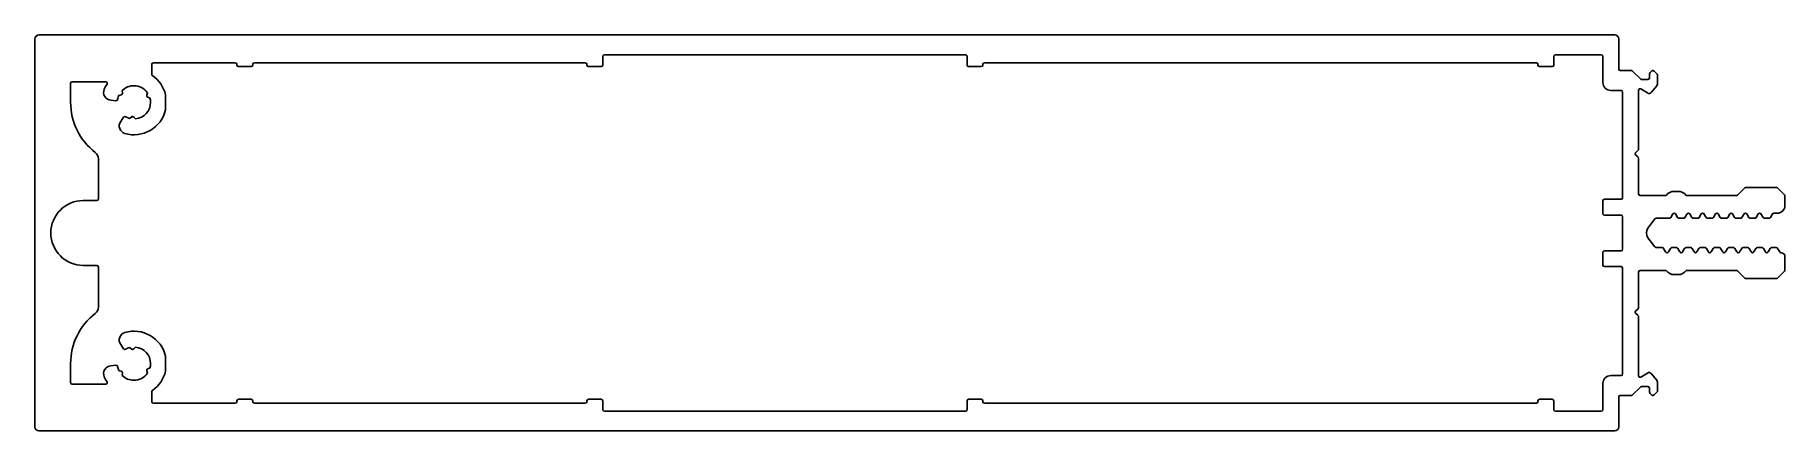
# Model space of a CAD drawing. Extents: x 2 to 223, y 2 to 52.
import ezdxf

# ---------------------------------------------------------------- set-up
doc = ezdxf.new("R2010")
doc.units = 0
doc.layers.get('0').update_dxf_attribs({"linetype": 'CONTINUOUS'})

msp = doc.modelspace()

# ---------------------------------------------------------------- linework, layer by layer
for p, q in [((1.52, 2.18), (1.52, 51.18)), ((2.02, 51.68), (201.02, 51.68)), ((201.52, 51.18), (201.52, 47.38)), ((73.22, 48.98), (73.22, 47.88)), ((119.02, 49.18), (73.42, 49.18)), ((119.22, 47.88), (119.22, 48.98)), ((193.32, 48.98), (193.32, 47.88)), ((199.32, 49.18), (193.52, 49.18)), ((199.52, 45.68), (199.52, 48.98)), ((16.27, 47.98), (16.27, 46.71)), ((26.82, 48.18), (16.47, 48.18)), ((27.02, 47.88), (27.02, 47.98)), ((28.82, 47.68), (27.22, 47.68)), ((29.02, 47.98), (29.02, 47.88)), ((71.02, 48.18), (29.22, 48.18)), ((71.22, 47.88), (71.22, 47.98)), ((73.02, 47.68), (71.42, 47.68)), ((121.02, 47.68), (119.42, 47.68)), ((121.22, 47.98), (121.22, 47.88)), ((191.12, 48.18), (121.42, 48.18)), ((191.32, 47.88), (191.32, 47.98)), ((193.12, 47.68), (191.52, 47.68)), ((201.72, 47.18), (203.14, 47.18)), ((203.28, 47.12), (204.26, 46.14)), ((205.42, 46.28), (205.42, 46.79)), ((205.48, 46.94), (205.66, 47.12)), ((205.8, 47.18), (205.84, 47.18)), ((205.98, 47.12), (206.36, 46.74)), ((206.42, 46.59), (206.42, 45.52)), ((6.02, 45.58), (6.02, 43.18)), ((10.45, 45.78), (6.22, 45.78)), ((12.54, 44.67), (12.58, 44.35)), ((15.64, 44.08), (15.74, 44.39)), ((201.82, 44.68), (200.52, 44.68)), ((202.02, 31.13), (202.02, 44.48)), ((204.02, 44.69), (204.02, 37.26)), ((205.14, 44.36), (204.33, 44.86)), ((204.4, 46.08), (205.22, 46.08)), ((206.33, 45.27), (205.66, 44.45)), ((11.74, 43.38), (11.1, 43.43)), ((12.43, 44.13), (12.12, 44.06)), ((16.05, 43.72), (15.76, 43.84)), ((18.02, 44.02), (18.02, 42.33)), ((12.34, 40.77), (12.71, 41.3)), ((13.47, 41.15), (13.73, 41.34)), ((13.99, 41.32), (14.21, 41.09)), ((9.52, 36.05), (9.52, 30.98)), ((203.96, 37.12), (203.66, 36.82)), ((203.66, 36.54), (203.96, 36.24)), ((204.02, 36.09), (204.02, 31.63)), ((204.22, 31.43), (207.52, 31.43)), ((208.52, 31.93), (209.02, 31.93)), ((210.02, 31.43), (216.44, 31.43)), ((216.58, 31.49), (217.46, 32.37)), ((217.6, 32.43), (221.44, 32.43)), ((221.58, 32.37), (222.46, 31.49)), ((222.52, 31.34), (222.52, 30.18)), ((9.32, 30.78), (7.62, 30.78)), ((199.52, 29.13), (199.52, 30.73)), ((199.72, 30.93), (201.82, 30.93)), ((201.82, 28.93), (199.72, 28.93)), ((208.35, 29.08), (208.09, 28.63)), ((208.95, 28.63), (208.69, 29.08)), ((210.15, 29.08), (209.89, 28.63)), ((210.75, 28.63), (210.49, 29.08)), ((211.95, 29.08), (211.69, 28.63)), ((212.55, 28.63), (212.29, 29.08)), ((213.75, 29.08), (213.49, 28.63)), ((214.35, 28.63), (214.09, 29.08)), ((215.55, 29.08), (215.29, 28.63)), ((216.15, 28.63), (215.89, 29.08)), ((217.35, 29.08), (217.09, 28.63)), ((217.95, 28.63), (217.69, 29.08)), ((219.15, 29.08), (218.89, 28.63)), ((219.75, 28.63), (219.49, 29.08)), ((220.95, 29.08), (220.69, 28.63)), ((221.52, 29.18), (221.12, 29.18)), ((202.02, 24.63), (202.02, 28.73)), ((206.08, 28.45), (205.22, 27.27)), ((207.92, 28.53), (206.24, 28.53)), ((209.72, 28.53), (209.13, 28.53)), ((211.52, 28.53), (210.93, 28.53)), ((213.32, 28.53), (212.73, 28.53)), ((215.12, 28.53), (214.53, 28.53)), ((216.92, 28.53), (216.33, 28.53)), ((218.72, 28.53), (218.13, 28.53)), ((220.52, 28.53), (219.93, 28.53)), ((199.72, 24.43), (201.82, 24.43)), ((205.22, 26.08), (206.08, 24.91)), ((206.24, 24.83), (207.02, 24.83)), ((207.19, 24.73), (207.45, 24.28)), ((207.79, 24.28), (208.05, 24.73)), ((208.23, 24.83), (208.82, 24.83)), ((208.99, 24.73), (209.25, 24.28)), ((209.59, 24.28), (209.85, 24.73)), ((210.03, 24.83), (210.62, 24.83)), ((210.79, 24.73), (211.05, 24.28)), ((211.39, 24.28), (211.65, 24.73)), ((211.83, 24.83), (212.42, 24.83)), ((212.59, 24.73), (212.85, 24.28)), ((213.19, 24.28), (213.45, 24.73)), ((213.63, 24.83), (214.22, 24.83)), ((214.39, 24.73), (214.65, 24.28)), ((214.99, 24.28), (215.25, 24.73)), ((215.43, 24.83), (216.02, 24.83)), ((216.19, 24.73), (216.45, 24.28)), ((216.79, 24.28), (217.05, 24.73)), ((217.23, 24.83), (217.82, 24.83)), ((217.99, 24.73), (218.25, 24.28)), ((218.59, 24.28), (218.85, 24.73)), ((219.03, 24.83), (219.62, 24.83)), ((219.79, 24.73), (220.05, 24.28)), ((220.39, 24.28), (220.65, 24.73)), ((220.83, 24.83), (221.42, 24.83)), ((221.59, 24.73), (221.85, 24.28)), ((7.62, 22.58), (9.32, 22.58)), ((9.52, 22.38), (9.52, 17.3)), ((199.52, 22.63), (199.52, 24.23)), ((201.82, 22.43), (199.72, 22.43)), ((202.02, 8.88), (202.02, 22.23)), ((222.52, 23.68), (222.52, 22.01)), ((204.02, 21.73), (204.02, 17.26)), ((207.52, 21.93), (204.22, 21.93)), ((209.02, 21.43), (208.52, 21.43)), ((216.44, 21.93), (210.02, 21.93)), ((217.46, 20.99), (216.58, 21.87)), ((221.44, 20.93), (217.6, 20.93)), ((222.46, 21.87), (221.58, 20.99)), ((203.96, 17.12), (203.66, 16.82)), ((203.66, 16.54), (203.96, 16.24)), ((204.02, 16.09), (204.02, 8.66)), ((12.71, 12.05), (12.34, 12.58)), ((13.73, 12.01), (13.47, 12.21)), ((14.21, 12.27), (13.99, 12.04)), ((6.02, 10.18), (6.02, 7.78)), ((11.1, 9.92), (11.74, 9.98)), ((12.12, 9.29), (12.43, 9.23)), ((12.58, 9), (12.54, 8.69)), ((15.74, 8.97), (15.64, 9.27)), ((15.76, 9.52), (16.05, 9.64)), ((18.02, 11.02), (18.02, 9.34)), ((204.33, 8.49), (205.14, 8.99)), ((205.66, 8.91), (206.33, 8.09)), ((6.22, 7.58), (10.45, 7.58)), ((16.27, 6.64), (16.27, 5.38)), ((199.52, 4.38), (199.52, 7.68)), ((200.52, 8.68), (201.82, 8.68)), ((204.26, 7.22), (203.28, 6.24)), ((205.22, 7.28), (204.4, 7.28)), ((205.42, 6.56), (205.42, 7.08)), ((206.42, 7.84), (206.42, 6.76)), ((16.47, 5.18), (26.82, 5.18)), ((27.02, 5.38), (27.02, 5.48)), ((27.22, 5.68), (28.82, 5.68)), ((29.02, 5.48), (29.02, 5.38)), ((29.22, 5.18), (71.02, 5.18)), ((71.22, 5.38), (71.22, 5.48)), ((71.42, 5.68), (73.02, 5.68)), ((73.22, 5.48), (73.22, 4.38)), ((119.22, 4.38), (119.22, 5.48)), ((119.42, 5.68), (121.02, 5.68)), ((121.22, 5.48), (121.22, 5.38)), ((121.42, 5.18), (191.12, 5.18)), ((191.32, 5.38), (191.32, 5.48)), ((191.52, 5.68), (193.12, 5.68)), ((193.32, 5.48), (193.32, 4.38)), ((201.52, 5.98), (201.52, 2.18)), ((203.14, 6.18), (201.72, 6.18)), ((205.66, 6.24), (205.48, 6.42)), ((205.84, 6.18), (205.8, 6.18)), ((206.36, 6.62), (205.98, 6.24)), ((73.42, 4.18), (119.02, 4.18)), ((193.52, 4.18), (199.32, 4.18)), ((201.02, 1.68), (2.02, 1.68))]:
    msp.add_line(p, q)
for centre, radius, start, end in [((2.02, 51.18), 0.5, 90, 180), ((201.02, 51.18), 0.5, 0, 90), ((73.42, 48.98), 0.2, 90, 180), ((119.02, 48.98), 0.2, 360, 90), ((193.52, 48.98), 0.2, 90, 180), ((199.32, 48.98), 0.2, 360, 90), ((16.47, 47.98), 0.2, 90, 180), ((16.47, 46.71), 0.2, 180, 235.266), ((14.02, 43.18), 4.1, 13.5362, 55.266), ((26.82, 47.98), 0.2, 360, 90), ((27.22, 47.88), 0.2, 180, 270), ((28.82, 47.88), 0.2, 270, 0), ((29.22, 47.98), 0.2, 90, 180), ((71.02, 47.98), 0.2, 0, 90), ((71.42, 47.88), 0.2, 180, 270), ((73.02, 47.88), 0.2, 270, 360), ((119.42, 47.88), 0.2, 180, 270), ((121.02, 47.88), 0.2, 270, 360), ((121.42, 47.98), 0.2, 90, 180), ((191.12, 47.98), 0.2, 0, 90), ((191.52, 47.88), 0.2, 180, 270), ((193.12, 47.88), 0.2, 270, 0), ((201.72, 47.38), 0.2, 180, 270), ((203.14, 46.98), 0.2, 45, 90), ((205.62, 46.79), 0.2, 135, 180), ((205.8, 46.98), 0.2, 90, 135), ((205.84, 46.98), 0.2, 45, 90), ((206.22, 46.59), 0.2, 360, 45), ((6.22, 45.58), 0.2, 90, 180), ((11.19, 44.43), 1, 156.1809, 265), ((14.02, 43.18), 4.1, 146.0675, 156.1809), ((10.45, 45.58), 0.2, 326.0675, 90), ((12.38, 44.32), 0.2, 282.5, 325), ((14.02, 43.18), 2.1, 90, 134.8679), ((12.38, 44.32), 0.2, 325, 7.5), ((14.02, 43.18), 2.1, 35.1321, 90), ((200.52, 45.68), 1, 180, 270), ((201.82, 44.48), 0.2, 360, 90), ((204.22, 44.69), 0.2, 58.5, 180), ((204.4, 46.28), 0.2, 225, 270), ((205.35, 44.7), 0.4, 238.5, 320.75), ((205.22, 46.28), 0.2, 270, 0), ((206.02, 45.52), 0.4, 320.75, 0), ((14.02, 43.18), 8, 180, 232.3301), ((11.76, 43.58), 0.2, 265, 350.0115), ((14.02, 43.18), 2.1, 155.1321, 170.0115), ((14.02, 43.18), 4.1, 253.8191, 346.4638), ((14.02, 43.18), 2.1, 275.1321, 360), ((15.83, 44.02), 0.2, 162.5, 205), ((15.83, 44.02), 0.2, 205, 247.5), ((14.02, 43.18), 2.1, 360, 14.8679), ((17.52, 44.02), 0.5, 0, 13.5362), ((17.52, 42.33), 0.5, 346.4638, 0), ((13.16, 40.2), 1, 145, 253.8191), ((12.87, 41.19), 0.2, 59.9885, 145), ((14.02, 43.18), 2.1, 239.9885, 254.8679), ((13.85, 41.18), 0.2, 85, 127.5), ((13.85, 41.18), 0.2, 42.5, 85), ((8.52, 36.05), 1, 360, 52.3301), ((203.8, 36.68), 0.2, 135, 225), ((203.82, 37.26), 0.2, 315, 0), ((203.82, 36.09), 0.2, 360, 45), ((9.32, 30.98), 0.2, 270, 0), ((201.82, 31.13), 0.2, 270, 0), ((204.22, 31.63), 0.2, 180, 270), ((208.48, 30.77), 1.16, 87.8108, 145.3193), ((209.07, 30.77), 1.16, 34.6807, 92.1892), ((216.44, 31.63), 0.2, 270, 315), ((217.6, 32.23), 0.2, 90, 135), ((221.44, 32.23), 0.2, 45, 90), ((222.32, 31.34), 0.2, 360, 45), ((7.62, 26.68), 4.1, 90, 270), ((199.72, 30.73), 0.2, 90, 180), ((199.72, 29.13), 0.2, 180, 270), ((201.82, 28.73), 0.2, 360, 90), ((208.52, 28.98), 0.2, 30, 150), ((210.32, 28.98), 0.2, 30, 150), ((212.12, 28.98), 0.2, 30, 150), ((213.92, 28.98), 0.2, 30, 150), ((215.72, 28.98), 0.2, 30, 150), ((217.52, 28.98), 0.2, 30, 150), ((219.32, 28.98), 0.2, 30, 150), ((221.12, 28.98), 0.2, 90, 150), ((221.52, 30.18), 1, 270, 0), ((206.02, 26.68), 1, 143.6363, 216.3637), ((206.24, 28.33), 0.2, 90, 143.6363), ((207.92, 28.73), 0.2, 270, 330), ((209.13, 28.73), 0.2, 210, 270), ((209.72, 28.73), 0.2, 270, 330), ((210.93, 28.73), 0.2, 210, 270), ((211.52, 28.73), 0.2, 270, 330), ((212.73, 28.73), 0.2, 210, 270), ((213.32, 28.73), 0.2, 270, 330), ((214.53, 28.73), 0.2, 210, 270), ((215.12, 28.73), 0.2, 270, 330), ((216.33, 28.73), 0.2, 210, 270), ((216.92, 28.73), 0.2, 270, 330), ((218.13, 28.73), 0.2, 210, 270), ((218.72, 28.73), 0.2, 270, 330), ((219.93, 28.73), 0.2, 210, 270), ((220.52, 28.73), 0.2, 270, 330), ((199.72, 24.23), 0.2, 90, 180), ((201.82, 24.63), 0.2, 270, 0), ((206.24, 25.03), 0.2, 216.3637, 270), ((207.02, 24.63), 0.2, 30, 89.9712), ((208.23, 24.63), 0.2, 90, 150), ((208.82, 24.63), 0.2, 30, 90), ((210.03, 24.63), 0.2, 90, 150), ((210.62, 24.63), 0.2, 30, 90), ((211.83, 24.63), 0.2, 90, 150), ((212.42, 24.63), 0.2, 30, 90), ((213.63, 24.63), 0.2, 90, 150), ((214.22, 24.63), 0.2, 30, 90), ((215.43, 24.63), 0.2, 90, 150), ((216.02, 24.63), 0.2, 30, 90), ((217.23, 24.63), 0.2, 90, 150), ((217.82, 24.63), 0.2, 30, 90), ((219.03, 24.63), 0.2, 90, 150), ((219.62, 24.63), 0.2, 30, 90), ((220.83, 24.63), 0.2, 90, 150), ((221.42, 24.63), 0.2, 30, 90), ((9.32, 22.38), 0.2, 0, 90), ((199.72, 22.63), 0.2, 180, 270), ((201.82, 22.23), 0.2, 360, 90), ((207.62, 24.38), 0.2, 210, 330), ((209.42, 24.38), 0.2, 210, 330), ((211.22, 24.38), 0.2, 210, 330), ((213.02, 24.38), 0.2, 210, 330), ((214.82, 24.38), 0.2, 210, 330), ((216.62, 24.38), 0.2, 210, 330), ((218.42, 24.38), 0.2, 210, 330), ((220.22, 24.38), 0.2, 210, 330), ((222.02, 24.38), 0.2, 210, 270), ((222.02, 23.68), 0.5, 0, 90), ((204.22, 21.73), 0.2, 90, 180), ((208.48, 22.59), 1.16, 214.6807, 272.1892), ((209.07, 22.59), 1.16, 267.8108, 325.3193), ((216.44, 21.73), 0.2, 45, 90), ((217.6, 21.13), 0.2, 225, 270), ((221.44, 21.13), 0.2, 270, 315), ((222.32, 22.01), 0.2, 315, 0), ((14.02, 10.18), 8, 127.6699, 180), ((8.52, 17.3), 1, 307.6699, 0), ((203.8, 16.68), 0.2, 135, 225), ((203.82, 17.26), 0.2, 315, 0), ((203.82, 16.09), 0.2, 360, 45), ((13.16, 13.16), 1, 106.1809, 215), ((14.02, 10.18), 4.1, 13.5362, 106.1809), ((12.87, 12.17), 0.2, 215, 300.0115), ((14.02, 10.18), 2.1, 105.1321, 120.0115), ((13.85, 12.17), 0.2, 232.5, 275), ((13.85, 12.17), 0.2, 275, 317.5), ((14.02, 10.18), 2.1, 0, 84.8679), ((17.52, 11.02), 0.5, 360, 13.5362), ((11.19, 8.93), 1, 95, 203.8191), ((11.76, 9.78), 0.2, 9.9885, 95), ((14.02, 10.18), 2.1, 189.9885, 204.8679), ((12.38, 9.03), 0.2, 35, 77.5), ((12.38, 9.03), 0.2, 352.5, 35), ((14.02, 10.18), 2.1, 270, 324.8679), ((15.83, 9.33), 0.2, 155, 197.5), ((15.83, 9.33), 0.2, 112.5, 155), ((14.02, 10.18), 2.1, 345.1321, 360), ((14.02, 10.18), 4.1, 304.734, 346.4638), ((17.52, 9.34), 0.5, 346.4638, 360), ((201.82, 8.88), 0.2, 270, 0), ((205.35, 8.65), 0.4, 39.25, 121.5), ((6.22, 7.78), 0.2, 180, 270), ((14.02, 10.18), 4.1, 203.8191, 213.9325), ((10.45, 7.78), 0.2, 270, 33.9325), ((14.02, 10.18), 2.1, 225.1321, 270), ((16.47, 6.64), 0.2, 124.734, 180), ((200.52, 7.68), 1, 90, 180), ((204.22, 8.66), 0.2, 180, 301.5), ((204.4, 7.08), 0.2, 90, 135), ((205.22, 7.08), 0.2, 0, 90), ((206.02, 7.84), 0.4, 360, 39.25), ((206.22, 6.76), 0.2, 315, 0), ((16.47, 5.38), 0.2, 180, 270), ((26.82, 5.38), 0.2, 270, 0), ((27.22, 5.48), 0.2, 90, 180), ((28.82, 5.48), 0.2, 360, 90), ((29.22, 5.38), 0.2, 180, 270), ((71.02, 5.38), 0.2, 270, 0), ((71.42, 5.48), 0.2, 90, 180), ((73.02, 5.48), 0.2, 0, 90), ((119.42, 5.48), 0.2, 90, 180), ((121.02, 5.48), 0.2, 0, 90), ((121.42, 5.38), 0.2, 180, 270), ((191.12, 5.38), 0.2, 270, 360), ((191.52, 5.48), 0.2, 90, 180), ((193.12, 5.48), 0.2, 360, 90), ((201.72, 5.98), 0.2, 90, 180), ((203.14, 6.38), 0.2, 270, 315), ((205.62, 6.56), 0.2, 180, 225), ((205.8, 6.38), 0.2, 225, 270), ((205.84, 6.38), 0.2, 270, 315), ((73.42, 4.38), 0.2, 180, 270), ((119.02, 4.38), 0.2, 270, 0), ((193.52, 4.38), 0.2, 180, 270), ((199.32, 4.38), 0.2, 270, 0), ((2.02, 2.18), 0.5, 180, 270), ((201.02, 2.18), 0.5, 270, 0)]:
    msp.add_arc(centre, radius, start, end)

doc.saveas('drawing.dxf')
